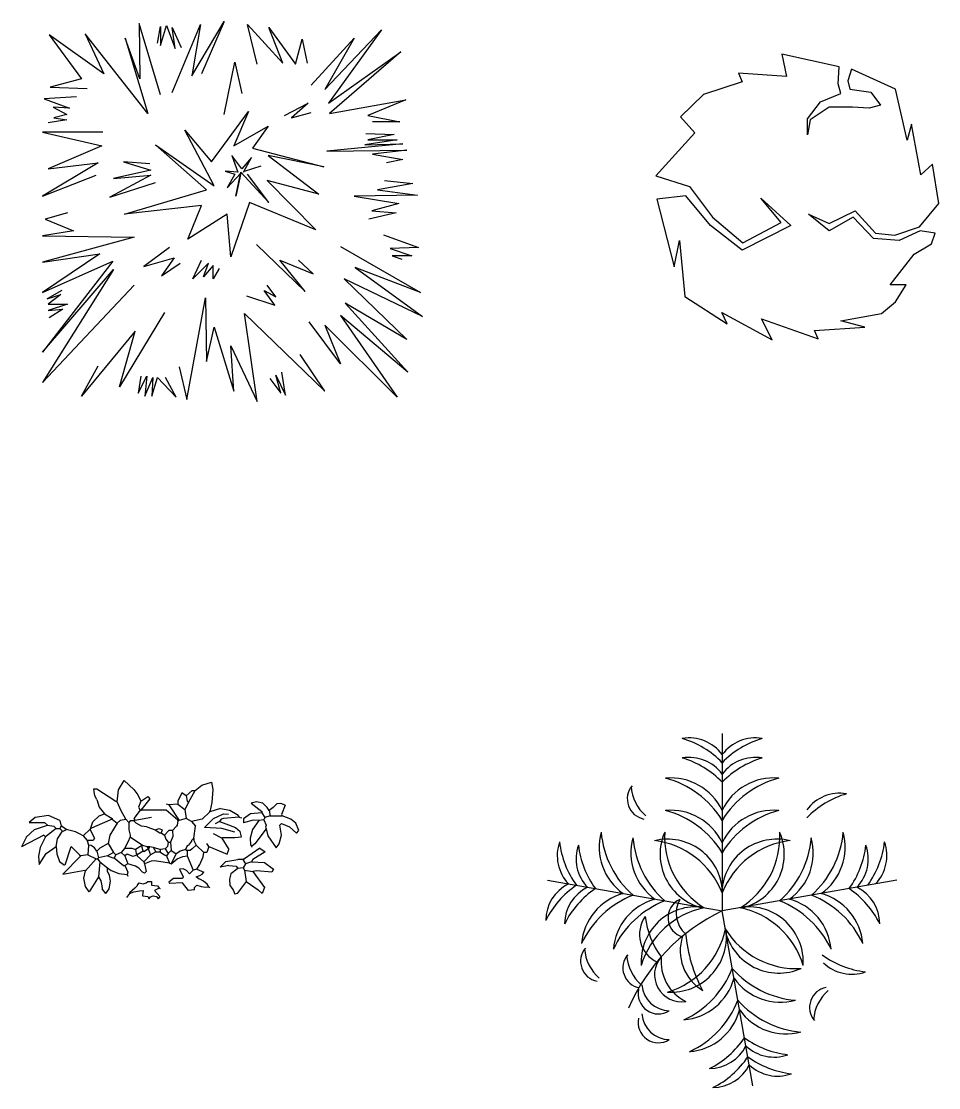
# Model space of a CAD drawing. Header units: inches. Extents: x -1929 to -273, y 675 to 1373.
# Drawn here: x -1761 to -1667.9, y 1264.3 to 1372.5 of the extents above; entities that cross this region are included whole.
import ezdxf

# ---------------------------------------------------------------- set-up
doc = ezdxf.new("R2010")
doc.units = ezdxf.units.IN
doc.header["$MEASUREMENT"] = 0

# ---------------------------------------------------------------- blocks, each defined once
blk = doc.blocks.new('SHRUB-03')
for p, q in [((-3.57, 14.03), (-0.3, 19.55)), ((-0.3, 19.55), (-2.58, 14.24)), ((-6.74, 12.11), (-8.93, 19.34)), ((-8.93, 19.34), (-8.83, 13.71)), ((-7.04, 17.32), (-6.74, 19.02)), ((-6.74, 17.11), (-6.15, 19.13)), ((-6.74, 19.02), (-6.74, 17.11)), ((-6.15, 19.13), (-5.26, 16.79)), ((-5.55, 12.33), (-2.68, 19.23)), ((-5.26, 16.79), (-5.55, 18.92)), ((-5.55, 18.92), (-4.66, 16.9)), ((-2.68, 19.23), (-3.57, 14.03)), ((3.07, 15.2), (2.08, 19.23)), ((2.08, 19.23), (5.65, 15.3)), ((5.65, 15.3), (4.26, 18.92)), ((4.26, 18.92), (6.94, 15.2)), ((9.92, 12.65), (15.67, 18.7)), ((15.67, 18.7), (10.31, 11.26)), ((-12.5, 14.24), (-18.05, 18.17)), ((-18.05, 18.17), (-14.78, 13.71)), ((-8.03, 10.2), (-14.38, 18.28)), ((-14.38, 18.28), (-12.5, 14.24)), ((-8.83, 13.71), (-10.32, 17.85)), ((-10.32, 17.85), (-8.03, 10.2)), ((6.94, 15.2), (7.64, 17.75)), ((7.64, 17.75), (8.13, 15.3)), ((8.53, 13.07), (12.89, 17.85)), ((12.89, 17.85), (9.92, 12.65)), ((10.31, 11.26), (17.65, 16.47)), ((17.65, 16.47), (10.41, 10.2)), ((-0.3, 10.09), (0.79, 15.41)), ((0.79, 15.41), (1.49, 12.22)), ((-14.78, 13.71), (-17.95, 12.86)), ((-17.95, 12.86), (-14.18, 12.75)), ((-15.27, 11.9), (-18.55, 11.69)), ((-18.55, 11.69), (-15.97, 10.73)), ((-15.97, 10.73), (-17.65, 10.84)), ((-17.65, 10.84), (-16.27, 10.09)), ((5.85, 9.99), (8.23, 11.26)), ((8.23, 11.26), (6.54, 9.77)), ((10.41, 10.2), (18.15, 11.58)), ((18.15, 11.58), (14.28, 9.99)), ((-16.27, 10.09), (-17.56, 9.77)), ((-17.56, 9.77), (-16.27, 9.56)), ((-1.59, 5.31), (2.18, 10.41)), ((2.18, 10.41), (0.69, 6.91)), ((6.54, 9.77), (8.53, 10.31)), ((14.28, 9.99), (17.55, 9.35)), ((-16.27, 9.56), (-18.15, 9.25)), ((0.69, 6.91), (4.17, 8.93)), ((4.17, 8.93), (2.58, 6.69)), ((17.55, 9.35), (14.78, 9.35)), ((-12.6, 8.29), (-18.74, 8.29)), ((-18.74, 8.29), (-12.7, 6.91)), ((-1.29, 2.87), (-4.27, 8.5)), ((-4.27, 8.5), (-1.59, 5.31)), ((14.08, 8.18), (16.96, 8.08)), ((16.96, 8.08), (14.28, 7.54)), ((-12.7, 6.91), (-18.15, 4.57)), ((-2.08, 2.44), (-7.24, 7.01)), ((-7.24, 7.01), (-1.29, 2.87)), ((2.58, 6.69), (9.82, 4.78)), ((17.85, 7.12), (10.12, 6.38)), ((17.26, 7.54), (13.98, 7.01)), ((13.98, 7.01), (17.85, 7.12)), ((14.28, 7.54), (17.26, 7.54)), ((1.49, 4.57), (0.49, 5.95)), ((0.49, 5.95), (1.09, 4.25)), ((2.48, 5.74), (1.49, 4.57)), ((1.68, 4.25), (2.48, 5.74)), ((9.82, 4.78), (4.17, 5.95)), ((4.17, 5.95), (9.32, 2.02)), ((10.12, 6.38), (18.25, 6.48)), ((18.25, 6.48), (14.78, 6.06)), ((14.78, 6.06), (17.85, 5.53)), ((17.85, 5.53), (16.17, 5.21)), ((-13.09, 5.21), (-18.74, 1.81)), ((-18.15, 4.57), (-13.09, 5.21)), ((-7.74, 4.46), (-11.51, 3.61)), ((-7.84, 5.1), (-10.51, 5.31)), ((-10.51, 5.31), (-7.74, 4.46)), ((1.09, 4.25), (-0.2, 4.36)), ((-0.2, 4.36), (0.79, 4.04)), ((1.78, 4.36), (3.47, 4.89)), ((-18.74, 1.81), (-13.29, 3.93)), ((-7.74, 3.93), (-11.9, 1.7)), ((-11.51, 3.61), (-7.74, 3.93)), ((0, 2.66), (1.39, 4.14)), ((0.79, 4.04), (0, 2.66)), ((0.89, 1.81), (1.39, 4.25)), ((1.39, 4.14), (0.89, 1.81)), ((1.39, 4.25), (4.26, 1.17)), ((4.26, 1.17), (2.08, 4.04)), ((9.32, 2.02), (4.07, 3.4)), ((4.07, 3.4), (9.03, -1.59)), ((15.97, 3.4), (18.84, 3.08)), ((-11.9, 1.7), (-7.24, 3.19)), ((-10.41, 0), (-2.08, 2.44)), ((18.84, 3.08), (15.27, 2.44)), ((15.27, 2.44), (19.34, 1.91)), ((2.28, 1.17), (0.4, -4.36)), ((9.03, -1.59), (2.28, 1.17)), ((19.34, 1.91), (12.89, 1.81)), ((12.89, 1.81), (17.45, 1.06)), ((-16.17, 0.11), (-18.45, -0.53)), ((-2.58, 0.85), (-10.41, 0)), ((-3.97, -2.55), (-2.58, 0.85)), ((0, 0), (-3.97, -2.55)), ((0.4, -4.36), (0, 0)), ((17.16, 0.11), (14.38, -0.53)), ((17.45, 1.06), (14.68, 0.32)), ((14.68, 0.32), (17.16, 0.11)), ((-18.45, -0.53), (-15.57, -1.7)), ((-15.57, -1.7), (-18.74, -2.23)), ((15.87, -2.12), (19.44, -3.4)), ((-18.74, -2.23), (-9.42, -2.34)), ((-9.42, -2.34), (-18.74, -4.89)), ((2.98, -3.08), (7.93, -7.86)), ((-18.74, -4.89), (-12.89, -4.04)), ((-12.89, -4.04), (-18.74, -7.97)), ((-5.85, -3.4), (-8.43, -5.31)), ((11.5, -3.29), (19.64, -7.97)), ((19.44, -3.4), (16.56, -3.51)), ((16.56, -3.51), (18.74, -4.25)), ((18.74, -4.25), (16.76, -4.25)), ((16.76, -4.25), (17.75, -4.57)), ((-18.74, -7.97), (-11.6, -4.78)), ((-11.6, -4.78), (-18.74, -14.03)), ((-8.43, -5.31), (-5.36, -4.46)), ((-5.36, -4.46), (-6.65, -6.27)), ((-6.65, -6.27), (-4.76, -4.99)), ((-3.47, -6.59), (-2.58, -4.68)), ((-1.88, -4.99), (-3.47, -6.59)), ((-2.38, -6.38), (-1.88, -4.99)), ((-1.39, -5.21), (-2.38, -6.38)), ((-1.39, -6.59), (-1.39, -5.21)), ((7.93, -7.86), (5.35, -4.68)), ((5.35, -4.68), (8.73, -6.06)), ((8.73, -6.06), (7.24, -4.68)), ((-18.74, -14.03), (-11.51, -5.63)), ((-11.51, -5.63), (-18.74, -17.11)), ((-0.79, -5.53), (-1.39, -6.59)), ((19.64, -7.97), (12.99, -5.42)), ((12.99, -5.42), (19.84, -10.41)), ((-18.74, -17.11), (-9.42, -7.23)), ((4.96, -8.39), (4.07, -7.23)), ((19.84, -10.41), (11.9, -6.59)), ((11.9, -6.59), (18.25, -12.75)), ((-16.76, -7.76), (-18.25, -8.61)), ((-18.25, -8.61), (-16.86, -8.18)), ((-16.86, -8.18), (-18.15, -9.14)), ((-4.07, -18.81), (-2.18, -8.5)), ((-2.18, -8.5), (-2.08, -14.98)), ((1.98, -8.29), (4.86, -9.25)), ((4.86, -9.25), (3.77, -7.76)), ((3.77, -7.76), (4.96, -8.39)), ((-18.15, -9.14), (-16.17, -9.14)), ((-16.17, -9.14), (-18.15, -9.78)), ((-18.15, -9.78), (-16.66, -9.67)), ((-16.66, -9.67), (-18.05, -10.52)), ((18.25, -12.75), (12, -9.03)), ((12, -9.03), (18.35, -16.05)), ((-6.35, -9.99), (-10.91, -17.53)), ((3.07, -19.02), (1.78, -10.09)), ((1.78, -10.09), (9.92, -17.96)), ((18.35, -16.05), (11.5, -10.31)), ((11.5, -10.31), (17.26, -18.6)), ((-9.32, -11.9), (-14.78, -18.49)), ((-10.91, -17.53), (-9.32, -11.9)), ((-2.08, -14.98), (-1.29, -11.48)), ((-1.29, -11.48), (0.69, -17.96)), ((11.5, -15.2), (8.33, -10.95)), ((17.26, -18.6), (9.92, -11.27)), ((9.92, -11.27), (11.5, -15.2)), ((0.69, -17.96), (0.4, -13.39)), ((0.4, -13.39), (3.07, -19.02)), ((9.92, -17.96), (7.44, -14.24)), ((-14.78, -18.49), (-13.09, -15.41)), ((-4.86, -15.51), (-4.07, -18.81)), ((5.95, -18.38), (5.55, -16.05)), ((-8.73, -16.47), (-9.03, -18.17)), ((-9.03, -18.17), (-8.13, -16.47)), ((-8.13, -16.47), (-8.33, -18.49)), ((-8.33, -18.49), (-7.54, -16.58)), ((-7.54, -16.58), (-7.64, -18.49)), ((-7.64, -18.49), (-7.04, -16.58)), ((-7.04, -16.58), (-5.16, -18.6)), ((-5.16, -18.6), (-6.25, -16.58)), ((4.36, -16.68), (5.45, -18.17)), ((5.45, -18.17), (4.96, -16.36)), ((4.96, -16.36), (5.95, -18.38))]:
    blk.add_line(p, q)
blk = doc.blocks.new('SHRUB-04')
blk.add_lwpolyline([(5.71, -11.48), (3.29, -10.84), (7.42, -10.08), (8.85, -8.9), (9.93, -7.18), (8.31, -7.18), (10.74, -4.09), (12.5, -3.01), (12.86, -1.94), (11.33, -1.72), (9.21, -2.69), (6.61, -2.48), (4.55, -0.32), (2.12, -1.72), (0, 0), (2.12, -0.97), (4.73, 0.32), (6.79, -1.94), (8.76, -2.15), (11.27, -1.29), (13.22, 1.08), (12.59, 5.06), (11.42, 3.98), (10.47, 9.12), (10.47, 9.12), (10.02, 7.5), (8.85, 12.67), (4.37, 14.71), (4.01, 13.53), (4.19, 12.67), (6.34, 12.35), (7.33, 11.05), (6.16, 10.73), (4.46, 10.84), (2.12, 10.84), (0.18, 9.55), (-0.09, 8.04), (-0.09, 9.65), (1.23, 11.38), (3.29, 12.24), (3.02, 13.21), (3.11, 14.93), (-2.69, 16.22), (-2.24, 13.96), (-7.09, 14.28), (-6.73, 13.42), (-10.65, 12.13), (-12.98, 9.87), (-11.54, 8.25), (-15.49, 3.88), (-12.08, 2.8), (-9.75, -0.32), (-6.64, -2.91), (-2.78, -0.86), (-4.84, 1.61), (-1.79, -1.18), (-6.73, -3.66), (-9.93, -1.18), (-12.44, 1.83), (-15.4, 1.51), (-13.61, -5.35), (-13.07, -2.69), (-12.53, -8.36), (-8.25, -11.16), (-8.79, -9.98), (-3.68, -12.78), (-4.75, -10.62), (0.99, -12.67), (0.63, -11.81)], close=True)
blk = doc.blocks.new('SHRUB-07')
for p, q in [((-5.12, 9.38), (-4.52, 10.31)), ((-4.52, 10.31), (-3.57, 9.42)), ((2.68, 9.31), (3.35, 9.83)), ((3.35, 9.83), (4.34, 10.16)), ((4.34, 10.16), (4.45, 9.42)), ((-7.61, 9.46), (-7.3, 9.46)), ((-7.59, 9.2), (-7.61, 9.46)), ((-7.52, 8.76), (-7.59, 9.2)), ((-7.3, 8.38), (-7.52, 8.76)), ((-7.3, 9.46), (-5.38, 8.23)), ((-5.23, 8.15), (-5.12, 9.38)), ((-3.57, 9.42), (-3.14, 8.87)), ((-3.14, 8.87), (-2.84, 8.23)), ((-2.84, 8.23), (-2.15, 8.69)), ((-2.15, 8.69), (-1.92, 8.46)), ((1.31, 9.07), (0.92, 8.23)), ((1.77, 8.76), (1.31, 9.07)), ((1.77, 8.76), (2.38, 9.3)), ((1.77, 8.76), (1.85, 8.23)), ((2, 8.07), (2.68, 9.31)), ((2.38, 9.3), (2.69, 9.3)), ((4.45, 9.42), (4.37, 8.09)), ((-7.3, 8.38), (-7.07, 7.61)), ((-7.07, 7.61), (-6.53, 6.92)), ((-5.38, 8.23), (-5.23, 8.15)), ((-4.84, 7.24), (-5.23, 8.15)), ((-2.84, 8.23), (-3.08, 7.61)), ((-3.08, 7.61), (-2.92, 7.3)), ((-1.92, 8.46), (-2.84, 7.3)), ((0, 7.84), (-0.23, 7.92)), ((0.92, 7.92), (0, 7.84)), ((0, 7.84), (1.05, 6.26)), ((0.92, 8.23), (0.92, 7.92)), ((0.92, 7.92), (1.61, 7.38)), ((2, 8.07), (1.61, 7.38)), ((1.85, 8.23), (2, 8.07)), ((4.37, 8.09), (4.15, 7.15)), ((8.9, 8.17), (8.35, 8.03)), ((8.35, 8.03), (9.42, 7.18)), ((9.53, 8.02), (8.9, 8.17)), ((9.96, 7.57), (9.53, 8.02)), ((10.94, 7.95), (10.58, 7.57)), ((11.37, 7.98), (10.94, 7.95)), ((11.81, 7.8), (11.37, 7.98)), ((11.81, 7.8), (11.42, 6.88)), ((-13.57, 6.58), (-14.18, 6.05)), ((-12.21, 6.76), (-13.57, 6.58)), ((-11.05, 6.27), (-12.21, 6.76)), ((-7.73, 6.13), (-7.06, 6.72)), ((-7.06, 6.72), (-6.53, 6.92)), ((-6.53, 6.92), (-5.77, 6.46)), ((-4.38, 6.38), (-4.84, 7.24)), ((-2.92, 7.3), (-3.54, 6.46)), ((-3.46, 6.3), (-1.77, 6.61)), ((-2.92, 7.3), (-2.84, 7.3)), ((-2.84, 7.3), (-2.77, 7.3)), ((-0.28, 7.3), (-2.77, 7.3)), ((0.92, 6.3), (-0.28, 7.3)), ((1.61, 7.38), (1.77, 6.46)), ((4.15, 7.15), (3.38, 6.38)), ((5.23, 7.46), (4.15, 7.15)), ((4.15, 7.15), (4.15, 7.23)), ((4.53, 6.47), (5.56, 6.95)), ((5.23, 7.46), (6.18, 7.31)), ((7.15, 6.61), (5.54, 6.46)), ((5.56, 6.95), (6.04, 6.9)), ((6.18, 7.31), (6.92, 6.87)), ((6.92, 6.87), (7.15, 6.61)), ((7.15, 6.61), (7.38, 6.53)), ((8.27, 6.95), (7.58, 6.42)), ((9.42, 7.03), (8.27, 6.95)), ((9.42, 7.18), (9.42, 7.03)), ((9.42, 7.03), (9.73, 6.57)), ((9.73, 6.57), (9.65, 6.34)), ((10.27, 6.72), (9.73, 6.57)), ((10.19, 7.26), (9.96, 7.57)), ((10.58, 7.57), (10.19, 7.26)), ((10.19, 7.26), (10.27, 6.72)), ((10.27, 6.72), (11.5, 6.72)), ((11.42, 6.88), (11.5, 6.72)), ((12.39, 6.39), (11.5, 6.72)), ((-14.16, 6.07), (-12.61, 6.07)), ((-13.62, 5.34), (-12.3, 5.77)), ((-12.61, 6.07), (-12.3, 5.77)), ((-11.45, 5.46), (-12.53, 4.61)), ((-12.3, 5.77), (-11.69, 5.69)), ((-11.69, 5.69), (-11.45, 5.46)), ((-11.45, 5.46), (-11.07, 5.46)), ((-10.92, 5.69), (-11.07, 5.46)), ((-10.76, 5.15), (-11.07, 5.46)), ((-11.05, 6.27), (-10.92, 5.69)), ((-10.42, 5.36), (-10.93, 5.72)), ((-8, 5.3), (-7.73, 6.13)), ((-7.53, 5.61), (-7.92, 5.46)), ((-5.77, 6.38), (-7.53, 5.61)), ((-5.23, 6), (-6, 4.77)), ((-5.77, 6.46), (-5.77, 6.38)), ((-5.77, 6.38), (-5.23, 6)), ((-5.23, 6), (-4.91, 6.28)), ((-4.91, 6.28), (-4.38, 6.38)), ((-4.38, 6.38), (-4.07, 6.07)), ((-3.92, 6.23), (-4.07, 6.07)), ((-4.07, 6.07), (-4.07, 5.3)), ((-3.54, 6.23), (-3.92, 6.23)), ((-3.54, 6.46), (-3.46, 6.3)), ((-3.46, 6.3), (-3.54, 6.23)), ((-3.32, 5.98), (-3.54, 6.23)), ((-2.79, 5.69), (-3.32, 5.98)), ((-2.23, 5.61), (-2.79, 5.69)), ((-2.23, 5.61), (-1.38, 5.3)), ((-1.38, 5.3), (-1, 5.46)), ((-1, 5.46), (-0.69, 5.3)), ((0.77, 5.69), (0.38, 5.23)), ((0.85, 5.77), (0.77, 5.69)), ((0.92, 6.23), (0.85, 5.77)), ((0.92, 6.23), (0.92, 6.3)), ((1.77, 6.46), (1.05, 6.26)), ((2.31, 6.15), (1.77, 6.46)), ((3.38, 6.38), (2.31, 6.15)), ((2.31, 6.15), (2.69, 5.69)), ((2.54, 4.46), (2.69, 5.69)), ((3.6, 5.55), (4.53, 6.47)), ((5.39, 5.46), (3.6, 5.55)), ((5.15, 6.15), (4.69, 5.92)), ((5.3, 6.38), (5.15, 6.15)), ((5.15, 6.15), (5.77, 5.92)), ((5.54, 6.46), (5.3, 6.38)), ((6.7, 5.06), (5.39, 5.46)), ((5.77, 5.92), (6.77, 5.54)), ((6.77, 5.54), (7.23, 5.15)), ((7.58, 6.42), (7.58, 6.03)), ((8.54, 6.28), (7.58, 6.03)), ((9.12, 6.26), (8.47, 5.36)), ((9.12, 6.26), (8.54, 6.28)), ((9.88, 5.42), (8.73, 3.88)), ((9.65, 6.34), (9.12, 6.26)), ((9.65, 6.34), (9.88, 5.8)), ((9.88, 5.8), (9.81, 5.57)), ((9.81, 5.57), (9.88, 5.42)), ((9.88, 5.42), (10.03, 4.69)), ((11.42, 5.95), (11.27, 5.8)), ((11.44, 4.77), (11.27, 5.8)), ((11.42, 5.95), (12.25, 5.62)), ((12.25, 5.62), (12.96, 4.96)), ((12.89, 5.99), (12.39, 6.39)), ((13.19, 5.26), (12.89, 5.99)), ((-12.68, 4.77), (-14.97, 3.58)), ((-14.45, 4.61), (-14.97, 3.58)), ((-14.47, 4.58), (-13.62, 5.34)), ((-12.53, 4.61), (-13.06, 3.51)), ((-12.53, 4.61), (-12.68, 4.77)), ((-11.42, 3.63), (-11.3, 4.4)), ((-11.3, 4.4), (-10.78, 5.17)), ((-10.37, 5.35), (-10.76, 5.15)), ((-9.49, 5.11), (-10.42, 5.36)), ((-9.07, 4.92), (-9.49, 5.11)), ((-8.69, 4.69), (-9.07, 4.92)), ((-8, 5.38), (-8.69, 4.69)), ((-8.69, 4.69), (-8.3, 4.23)), ((-8, 5.38), (-8, 5.3)), ((-8, 5.3), (-7.53, 4.46)), ((-7.53, 4.46), (-7.69, 4.23)), ((-6, 4.77), (-6.15, 3.92)), ((-3.92, 4.61), (-4.15, 4.07)), ((-4.07, 5.3), (-3.92, 4.77)), ((-3.92, 4.77), (-3.92, 4.61)), ((-3.92, 4.61), (-2.69, 3.77)), ((-1.38, 5.3), (-0.92, 5)), ((-0.92, 5), (-0.77, 5)), ((-0.69, 5.3), (-0.77, 5)), ((-0.77, 5), (-0.46, 4.77)), ((0, 5.23), (-0.46, 4.77)), ((-0.46, 4.77), (-0.31, 4.38)), ((-0.31, 4.38), (-0.08, 4.07)), ((0.38, 5.23), (0, 5.23)), ((0.39, 4.65), (0.15, 4.07)), ((0.38, 5.23), (0.39, 4.65)), ((2.54, 4.46), (2.31, 4.23)), ((2.54, 4.46), (2.54, 4.23)), ((5.38, 4.46), (4.54, 4.92)), ((5.38, 4.46), (5.46, 4.54)), ((5.38, 4.46), (6.07, 3.31)), ((5.46, 4.54), (6.69, 4.54)), ((6.69, 4.54), (7.38, 4.61)), ((7.38, 4.61), (7.23, 5.15)), ((8.47, 5.36), (8.26, 4.47)), ((8.26, 4.47), (8.27, 3.8)), ((10.03, 4.69), (10.88, 3.49)), ((11.19, 3.88), (11.44, 4.77)), ((12.96, 4.96), (13.19, 5.26)), ((-13.06, 3.51), (-13.23, 2.63)), ((-12.44, 2.92), (-11.42, 3.63)), ((-11.42, 3.63), (-11.37, 2.86)), ((-10.51, 1.76), (-9.92, 3.61)), ((-9.92, 3.61), (-9.07, 2.77)), ((-7.69, 4.23), (-8.3, 4.23)), ((-8.3, 4.23), (-8.15, 3.77)), ((-8.15, 3.77), (-8.23, 2.77)), ((-7.88, 3.73), (-8.15, 3.77)), ((-7.56, 3.5), (-7.88, 3.73)), ((-7.3, 3.15), (-7.56, 3.5)), ((-7, 3.46), (-7.3, 3.15)), ((-6.15, 3.92), (-7, 3.46)), ((-6.15, 3.92), (-5.61, 3)), ((-4.46, 3.46), (-4.84, 3)), ((-4.31, 3.84), (-4.46, 3.46)), ((-4.46, 3.46), (-3.77, 3.46)), ((-4.15, 4.07), (-4.31, 3.84)), ((-3.77, 3.46), (-3.38, 3.31)), ((-2.77, 3.69), (-3.38, 3.31)), ((-3.38, 3.31), (-3.31, 2.92)), ((-2.69, 3.77), (-2.77, 3.69)), ((-2.77, 3.69), (-2.69, 3.31)), ((-2.69, 3.77), (-2.23, 3.61)), ((-2.69, 3.31), (-2.61, 3.15)), ((-2.08, 3.38), (-2.54, 3.08)), ((-2.23, 3.61), (-2.08, 3.38)), ((-2.23, 3.61), (-1.92, 3.61)), ((-1.92, 3.61), (-2.08, 3.38)), ((-2.08, 3.38), (-2.08, 3.31)), ((-2.08, 3.31), (-1.85, 2.77)), ((-1.92, 3.61), (-1.61, 3.54)), ((-1.61, 3.54), (-0.85, 3.31)), ((-1.61, 3.54), (-1.31, 3.08)), ((-0.85, 3.31), (-0.92, 3.08)), ((-0.38, 3.38), (-0.85, 3.31)), ((-0.15, 3.61), (-0.38, 3.38)), ((-0.38, 3.38), (-0.08, 2.92)), ((-0.08, 4.07), (-0.15, 3.61)), ((-0.08, 4.07), (0.15, 4.07)), ((0.15, 4.07), (0.23, 3.23)), ((1.69, 3.31), (1.15, 3.15)), ((1.85, 3.69), (1.69, 3.31)), ((1.69, 3.31), (1.85, 3.23)), ((1.85, 3.77), (1.85, 3.69)), ((2, 3.77), (1.85, 3.69)), ((2.31, 4.15), (2, 3.77)), ((2.38, 3.38), (2.15, 3.23)), ((2.31, 4.23), (2.31, 4.15)), ((2.77, 3.77), (2.38, 3.38)), ((2.54, 4.23), (2.77, 3.77)), ((2.77, 3.77), (3.54, 3)), ((4.07, 3.61), (3.84, 3.92)), ((4.07, 3.61), (3.84, 3)), ((4.07, 3.61), (5.92, 2.84)), ((5.92, 2.84), (6.07, 3.31)), ((9.23, 3.46), (7.69, 2.38)), ((8.27, 3.8), (8.42, 3.65)), ((8.42, 3.65), (8.35, 3.57)), ((8.73, 3.88), (8.42, 3.65)), ((9.23, 3.46), (9.76, 3.08)), ((10.88, 3.49), (11.19, 3.88)), ((-13.23, 2.63), (-13.17, 1.8)), ((-13.17, 1.8), (-12.44, 2.92)), ((-11.37, 2.86), (-11.09, 2.1)), ((-8.92, 2.69), (-10.77, 0.83)), ((-9.07, 2.77), (-8.92, 2.69)), ((-8.23, 2.77), (-8.92, 2.69)), ((-7.38, 2.38), (-8.46, 1.15)), ((-8.23, 2.77), (-7.38, 2.38)), ((-7.38, 2.38), (-7.23, 2.38)), ((-7.3, 3.15), (-7.15, 2.46)), ((-7.15, 2.46), (-7.23, 2.38)), ((-7.23, 2.38), (-7, 2.08)), ((-6.23, 2.69), (-7.15, 2.46)), ((-5.61, 3), (-6.23, 2.69)), ((-6.23, 2.69), (-5.69, 2.46)), ((-5.69, 2.46), (-5.54, 2.46)), ((-5.61, 3), (-5.38, 2.77)), ((-5.38, 2.77), (-5.54, 2.46)), ((-5.54, 2.46), (-4.61, 1.69)), ((-4.84, 3), (-5.38, 2.77)), ((-4.84, 3), (-4.46, 2.69)), ((-4.23, 2.84), (-4.46, 2.69)), ((-4.46, 2.69), (-4.15, 1.85)), ((-3.61, 2.61), (-4.23, 2.84)), ((-3.23, 2.77), (-3.61, 2.61)), ((-3.31, 2.92), (-3.23, 2.77)), ((-2.61, 3.15), (-3.23, 2.77)), ((-3.23, 2.77), (-3.23, 2.69)), ((-3.23, 2.69), (-2.54, 2.08)), ((-2.54, 3.08), (-2.61, 3.15)), ((-1.85, 2.77), (-2.54, 2.08)), ((-1.31, 3.08), (-1.85, 2.77)), ((-1.31, 3.08), (-0.92, 3.08)), ((-0.92, 3.08), (-0.46, 2.77)), ((-0.46, 2.77), (-0.23, 2.69)), ((-0.08, 2.92), (-0.23, 2.69)), ((-0.23, 2.69), (0.08, 1.92)), ((0.23, 3.23), (-0.08, 2.92)), ((0.23, 3.23), (0.69, 2.92)), ((0.69, 2.84), (0.23, 1.85)), ((0.23, 1.85), (0.85, 2.36)), ((1.15, 3.15), (0.69, 2.84)), ((0.69, 2.92), (0.69, 2.84)), ((0.85, 2.36), (1.42, 2.62)), ((1.42, 2.62), (1.85, 2.69)), ((2.15, 3.23), (1.85, 3.23)), ((1.85, 3.23), (1.85, 2.69)), ((1.85, 2.69), (2.46, 1.23)), ((3.14, 1.79), (3.48, 2.56)), ((3.48, 2.56), (3.54, 3)), ((3.84, 3), (3.54, 3)), ((5.79, 2.1), (7, 2.31)), ((7.53, 2.31), (7, 2.31)), ((7.53, 2.38), (7.61, 2.38)), ((7.53, 2.38), (7.53, 2.31)), ((7.61, 2.38), (7.53, 2.31)), ((7.53, 2.31), (7.53, 2.23)), ((7.53, 2.23), (7.76, 1.85)), ((7.61, 2.38), (7.69, 2.38)), ((8.53, 2.31), (8.38, 2.08)), ((9.76, 3.08), (8.53, 2.31)), ((-11.09, 2.1), (-10.58, 1.74)), ((-10.77, 0.83), (-8.53, 1.23)), ((-8.63, 0.42), (-8.46, 1.15)), ((-8.53, 1.23), (-8.46, 1.15)), ((-7, 2.08), (-7.15, 0.54)), ((-7, 2.08), (-6.23, 1.46)), ((-6.23, 1.46), (-6.23, 1.38)), ((-6.23, 1.46), (-5.87, 1.2)), ((-6.23, 1.08), (-6.23, 1.38)), ((-5.87, 1.2), (-5.07, 0.89)), ((-4.61, 1.69), (-4.46, 1.69)), ((-4.15, 1.85), (-4.46, 1.69)), ((-4.46, 1.69), (-4.31, 1.31)), ((-4.31, 1.31), (-4.15, 1)), ((-3.37, 1.61), (-4.15, 1.85)), ((-3.06, 1.41), (-3.37, 1.61)), ((-2.69, 1), (-3.06, 1.41)), ((-2.54, 2.08), (-2.46, 1.85)), ((-1.81, 2.12), (-2.47, 1.86)), ((-2.46, 1.85), (-2.31, 1.08)), ((-1.46, 2.15), (-1.81, 2.12)), ((0.08, 1.92), (-1.46, 2.15)), ((0.08, 1.92), (0.23, 1.85)), ((1.44, 1.34), (1.08, 1.31)), ((1.08, 1.31), (1.46, 0.54)), ((1.8, 1.2), (1.44, 1.34)), ((2.08, 0.85), (1.8, 1.2)), ((2.46, 1.23), (2.08, 0.85)), ((2.84, 1.31), (2.46, 1.23)), ((2.84, 1.31), (3.14, 1.79)), ((2.84, 1.31), (3.54, 1)), ((5.22, 1.54), (5.79, 2.1)), ((6.07, 1.69), (5.22, 1.54)), ((6.07, 1.69), (6.84, 1.61)), ((7, 1.38), (6.3, 0.85)), ((6.84, 1.61), (7, 1.38)), ((7.53, 1.46), (7, 1.38)), ((7.76, 1.85), (7.53, 1.46)), ((7.53, 1.46), (7.69, 1.23)), ((7.69, 1.23), (8.53, 1.08)), ((7.69, 1.23), (7.84, 0.08)), ((8.38, 2.08), (7.76, 1.85)), ((8.38, 2.08), (9.69, 2)), ((8.92, 1.15), (8.53, 1.08)), ((10.46, 1), (8.92, 1.15)), ((9.69, 2), (10.61, 1.31)), ((10.61, 1.31), (10.46, 1)), ((-8.47, -0.44), (-8.63, 0.42)), ((-7.23, 0.38), (-8.1, -0.97)), ((-7.15, 0.54), (-7.23, 0.38)), ((-7.15, 0.54), (-6.92, 0.13)), ((-6.92, 0.13), (-6.79, -0.37)), ((-6.02, 0.71), (-6.23, 1.08)), ((-6.06, -0.67), (-5.93, 0.1)), ((-5.93, 0.1), (-6.02, 0.71)), ((-5.07, 0.89), (-4.23, 0.77)), ((-4.31, 0.77), (-4.23, 0.77)), ((-4.15, 1), (-4.23, 0.77)), ((-4.23, 0.77), (-4.15, 0.62)), ((-2.46, 0.92), (-2.69, 1)), ((-2.31, 1.08), (-2.46, 0.92)), ((-2.32, -0.08), (-2.15, 0.08)), ((-2.15, 0.08), (-1.77, 0.08)), ((-1.77, 0.08), (-1.77, -0.31)), ((0.46, 0.38), (0, 0)), ((0, 0), (0.08, -0.15)), ((1.38, 0.38), (0.46, 0.38)), ((1.46, 0.54), (1.38, 0.38)), ((2.77, 0.54), (3.13, 0.68)), ((3.08, 0.31), (2.77, 0.54)), ((3.22, 0.28), (3.08, 0.31)), ((3.13, 0.68), (3.39, 0.83)), ((3.53, 0.12), (3.22, 0.28)), ((3.39, 0.83), (3.54, 1)), ((3.89, -0.19), (3.53, 0.12)), ((6.3, 0.85), (6.14, 0.32)), ((6.14, 0.32), (6.18, -0.34)), ((7.84, 0.08), (6.92, -1.15)), ((7.84, 0.08), (9.07, -0.77)), ((8.53, 1.08), (9.69, -0.54)), ((-8.1, -0.97), (-8.47, -0.44)), ((-6.79, -0.37), (-6.77, -0.69)), ((-6.38, -1.15), (-6.77, -0.69)), ((-6.38, -1.15), (-6.06, -0.67)), ((-3.46, -0.61), (-4, -1.08)), ((-4, -1.15), (-3.54, -0.97)), ((-4, -1.08), (-4, -1.15)), ((-3.54, -0.97), (-2.98, -0.89)), ((-3.23, -0.38), (-3.46, -0.61)), ((-3.15, -0.23), (-3.23, -0.31)), ((-3.23, -0.31), (-3.23, -0.38)), ((-3.15, -0.23), (-3, -0.08)), ((-3, -0.08), (-2.62, -0.17)), ((-2.98, -0.89), (-2.61, -0.85)), ((-2.61, -0.85), (-2.69, -1.31)), ((-2.62, -0.17), (-2.32, -0.08)), ((-1.77, -0.31), (-1.15, -0.38)), ((-1, -0.61), (-1.46, -0.85)), ((-1.46, -0.85), (-0.92, -1.46)), ((-1.15, -0.38), (-1, -0.61)), ((-0.85, -0.69), (-1, -0.61)), ((1.38, -0.08), (0.08, -0.15)), ((2, -0.85), (1.38, -0.08)), ((2.61, -0.77), (2, -0.85)), ((2.61, -0.54), (2.84, -0.31)), ((2.61, -0.77), (2.61, -0.54)), ((2.84, -0.31), (3.27, -0.45)), ((3.27, -0.45), (3.72, -0.49)), ((3.72, -0.49), (4.07, -0.46)), ((4.07, -0.46), (3.89, -0.19)), ((4.07, -0.46), (4.15, -0.54)), ((6.18, -0.34), (6.53, -0.77)), ((6.53, -0.77), (6.69, -1.23)), ((9.07, -0.77), (9.46, -1.15)), ((9.69, -0.54), (9.46, -1.15)), ((-4, -1.15), (-4.31, -1.54)), ((-2.69, -1.31), (-2.69, -1.38)), ((-2.69, -1.38), (-2.15, -1.46)), ((-2.15, -1.46), (-2, -1.69)), ((-2, -1.69), (-1.85, -1.47)), ((-1.85, -1.47), (-1.59, -1.39)), ((-1.59, -1.39), (-1.27, -1.44)), ((-1.27, -1.44), (-1.08, -1.69)), ((-0.92, -1.46), (-1.08, -1.69)), ((6.92, -1.15), (6.69, -1.23))]:
    blk.add_line(p, q)
for centre, start, end in [((-0.28, 7.3), 49.844, 89.647), ((-11.05, 6.27), 12.8043, 67.5333)]:
    blk.add_arc(centre, 0.00000961, start, end)
blk = doc.blocks.new('SHRUB-09')
for p in [(0.1, 18.02), (-17.63, 3.14), (17.83, 3.14), (3.22, -17.71)]:
    blk.add_line(p, (0.1, 0.02))
for centre, radius, start, end in [((-3.25, 13.43), 4.15, 36.29, 99.6243), ((-6.62, 8.56), 9.35, 44.0763, 73.3794), ((3.45, 13.43), 4.15, 80.3757, 143.71), ((6.82, 8.56), 9.35, 106.6206, 135.9237), ((-3.25, 11.45), 4.15, 36.29, 99.6243), ((-6.62, 6.58), 9.35, 44.0763, 73.3794), ((3.45, 11.45), 4.15, 80.3757, 143.71), ((6.82, 6.58), 9.35, 106.6206, 135.9237), ((-5.11, 7.77), 5.75, 25.2489, 95.3937), ((-8.14, 4.18), 9.65, 31.3712, 75.0366), ((5.3, 7.77), 5.75, 84.6063, 154.7511), ((8.33, 4.18), 9.65, 104.9634, 148.6288), ((-7.46, 11.38), 2.07, 139.742, 258.7475), ((-4.66, 13.02), 4.5, 184.618, 228.2106), ((12.02, 7.81), 4.15, 80.3757, 143.71), ((15.39, 2.95), 9.35, 106.6206, 135.9237), ((-5.11, 4.49), 5.75, 25.2489, 95.3937), ((-8.14, 0.9), 9.65, 31.3712, 75.0366), ((5.3, 4.49), 5.75, 84.6063, 154.7511), ((8.33, 0.9), 9.65, 104.9634, 148.6288), ((-6.63, 6.49), 5.75, 164.6063, 234.7511), ((-2.57, 8.85), 9.65, 184.9634, 228.6288), ((-0.59, 5.78), 5.61, 156.3654, 256.5741), ((2.74, 7.56), 8.49, 176.8122, 238.3335), ((-2.54, 7.56), 8.49, 301.6665, 3.1878), ((0.79, 5.78), 5.61, 283.4259, 23.6346), ((2.77, 8.85), 9.65, 311.3712, 355.0366), ((6.83, 6.49), 5.75, 305.2489, 15.3937), ((-12.49, 5.64), 4.15, 160.3757, 223.71), ((-7.12, 8.11), 9.35, 186.6206, 215.9237), ((-10.58, 5.3), 4.15, 160.3757, 223.71), ((-5.2, 7.77), 9.35, 186.6206, 215.9237), ((-3.41, 5.92), 5.75, 164.6063, 234.7511), ((0.66, 8.28), 9.65, 184.9634, 228.6288), ((-5.46, 1.7), 5.61, 3.4259, 103.6346), ((-7.79, -1.27), 8.49, 21.6665, 83.1878), ((5.66, 1.7), 5.61, 76.3654, 176.5741), ((7.99, -1.27), 8.49, 96.8122, 158.3335), ((-0.46, 8.28), 9.65, 311.3712, 355.0366), ((3.6, 5.92), 5.75, 305.2489, 15.3937), ((5.4, 7.77), 9.35, 324.0763, 353.3794), ((10.77, 5.3), 4.15, 316.29, 19.6243), ((7.29, 8.11), 9.35, 324.0763, 353.3794), ((12.66, 5.63), 4.15, 316.29, 19.6243), ((-13.66, -0.96), 4.15, 116.29, 179.6243), ((-9.45, -5.12), 9.35, 124.0763, 153.3794), ((-11.74, -1.3), 4.15, 116.29, 179.6243), ((-7.53, -5.46), 9.35, 124.0763, 153.3794), ((7.73, -5.46), 9.35, 26.6206, 55.9237), ((11.94, -1.3), 4.15, 0.3757, 63.71), ((-8.44, -3.76), 5.75, 105.2489, 175.3937), ((-5.43, -7.37), 9.65, 111.3712, 155.0366), ((-5.21, -4.33), 5.75, 105.2489, 175.3937), ((-3.37, -0.66), 2.03, 114.2257, 255.1279), ((-1.76, -0.2), 2.81, 150.4398, 228.6694), ((5.41, -4.33), 5.75, 4.6063, 74.7511), ((5.63, -7.37), 9.65, 24.9634, 68.6288), ((8.63, -3.76), 5.75, 4.6063, 74.7511), ((-2.2, -7.94), 9.65, 111.3712, 155.0366), ((8.46, -17.54), 19.45, 115.4772, 156.6585), ((-2.52, -5.16), 5.61, 83.4259, 183.6346), ((0, -7.97), 8.49, 101.6665, 163.1878), ((0.2, -7.97), 8.49, 16.8122, 78.3335), ((2.72, -5.16), 5.61, 356.3654, 96.5741), ((2.4, -7.94), 9.65, 24.9634, 68.6288), ((-5.16, -2.35), 3.13, 144.9865, 244.4034), ((1.2, 0.63), 9, 187.5759, 215.8942), ((-7.89, -0.08), 8.49, 286.8122, 348.3335), ((-5.08, -2.61), 5.61, 266.3654, 6.5741), ((5.86, -0.68), 5.61, 193.4259, 293.6346), ((7.64, 2.66), 8.49, 211.6665, 273.1878), ((0.5, -4.03), 4.66, 161.4477, 239.3672), ((11.53, -0.87), 15.21, 185.4007, 208.139), ((-12.2, -5.09), 2.07, 139.742, 258.7475), ((-9.39, -3.45), 4.5, 184.618, 228.2106), ((-7.91, -5.76), 2.07, 139.742, 258.7475), ((-5.11, -4.13), 4.5, 184.618, 228.2106), ((-4.01, -6.44), 2.76, 138.8744, 278.9763), ((-1.61, -5.12), 4.5, 173.7536, 244.097), ((15.73, 3.13), 9.35, 234.0763, 263.3794), ((13.25, -2.25), 4.15, 226.29, 289.6243), ((-7.86, -2.29), 9.65, 294.9634, 338.6288), ((8.36, 0.57), 9.65, 221.3712, 265.0366), ((-5.2, -7.22), 2.88, 185.1845, 268.654), ((-4.25, -5.29), 5.75, 274.6063, 344.7511), ((6, -3.49), 5.75, 215.2489, 285.3937), ((-6.38, -8.38), 2.05, 167.0577, 302.8533), ((11.04, -9.76), 2.07, 101.2525, 220.258), ((13.85, -11.4), 4.5, 131.7894, 175.382), ((-7.29, -5.51), 9.65, 294.9634, 338.6288), ((8.93, -2.65), 9.65, 221.3712, 265.0366), ((-5.2, -10.16), 2.88, 185.1845, 268.654), ((-3.68, -8.52), 5.75, 274.6063, 344.7511), ((6.57, -6.71), 5.75, 215.2489, 285.3937), ((-6.38, -11.31), 2.05, 167.0577, 302.8533), ((-5.38, -7.61), 9.35, 296.6206, 325.9237), ((7.85, -5.28), 9.35, 234.0763, 263.3794), ((-1.21, -11.82), 4.15, 270.3757, 333.71), ((5.38, -10.66), 4.15, 226.29, 289.6243), ((-5.04, -9.55), 9.35, 296.6206, 325.9237), ((8.2, -7.21), 9.35, 234.0763, 263.3794), ((-0.87, -13.75), 4.15, 270.3757, 333.71), ((5.72, -12.59), 4.15, 226.29, 289.6243)]:
    blk.add_arc(centre, radius, start, end)

msp = doc.modelspace()

# ---------------------------------------------------------------- block references
for name, p in [('SHRUB-03', (-1740.11, 1352.96)), ('SHRUB-04', (-1681.11, 1352.96)), ('SHRUB-09', (-1689.96, 1282.22)), ('SHRUB-07', (-1746.01, 1285.16))]:
    msp.add_blockref(name, p)

doc.saveas('drawing.dxf')
